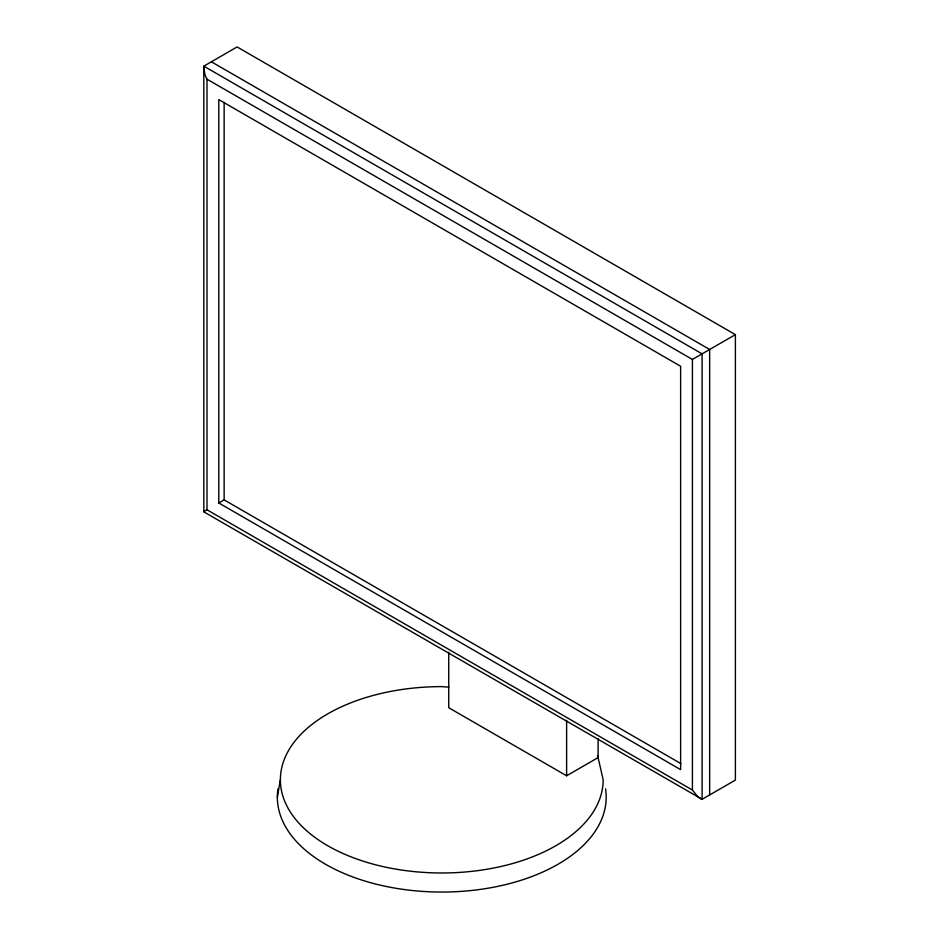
<?xml version="1.0" encoding="UTF-8"?>
<svg xmlns="http://www.w3.org/2000/svg" width="939" height="939" viewBox="0 0 939 939"><rect width="100%" height="100%" fill="white"/><g stroke="black" fill="none" stroke-linecap="round" stroke-linejoin="round"><path stroke-width="1.41" d="M277.345 797.117L280.374 779.793A161.391 93.184 0 0 1 441.776 686.62L448.889 687.16M203.822 511.614L203.822 66.164L702.102 353.85L702.102 799.3L203.61 511.732L206.991 509.783L206.991 79.181L205.16 75.366L203.61 67.831L203.822 66.164L237.098 46.95L735.39 334.636L735.39 780.086L702.102 799.3L700.553 798.643L697.571 796.46L692.419 790.039L206.991 509.783M218.775 502.975L680.622 769.628L680.622 366.245L218.775 99.604L218.775 502.975L224.139 499.888L680.904 763.607M206.991 79.181L692.419 359.437L735.39 334.636M448.736 652.253L448.736 707.724L566.616 775.778L598.108 757.597L598.108 738.524M211.381 61.798L709.661 349.484L709.661 794.934M597.662 755.684L603.167 779.793A161.391 93.184 0 0 1 441.776 872.977A161.391 93.184 0 0 1 280.374 779.793M692.419 359.437L692.419 790.039M566.616 720.307L566.616 775.778M224.139 102.374L224.139 499.888M605.573 788.866A164.431 94.933 0 0 1 441.776 892.05A164.431 94.933 0 0 1 277.967 788.866"/></g></svg>
